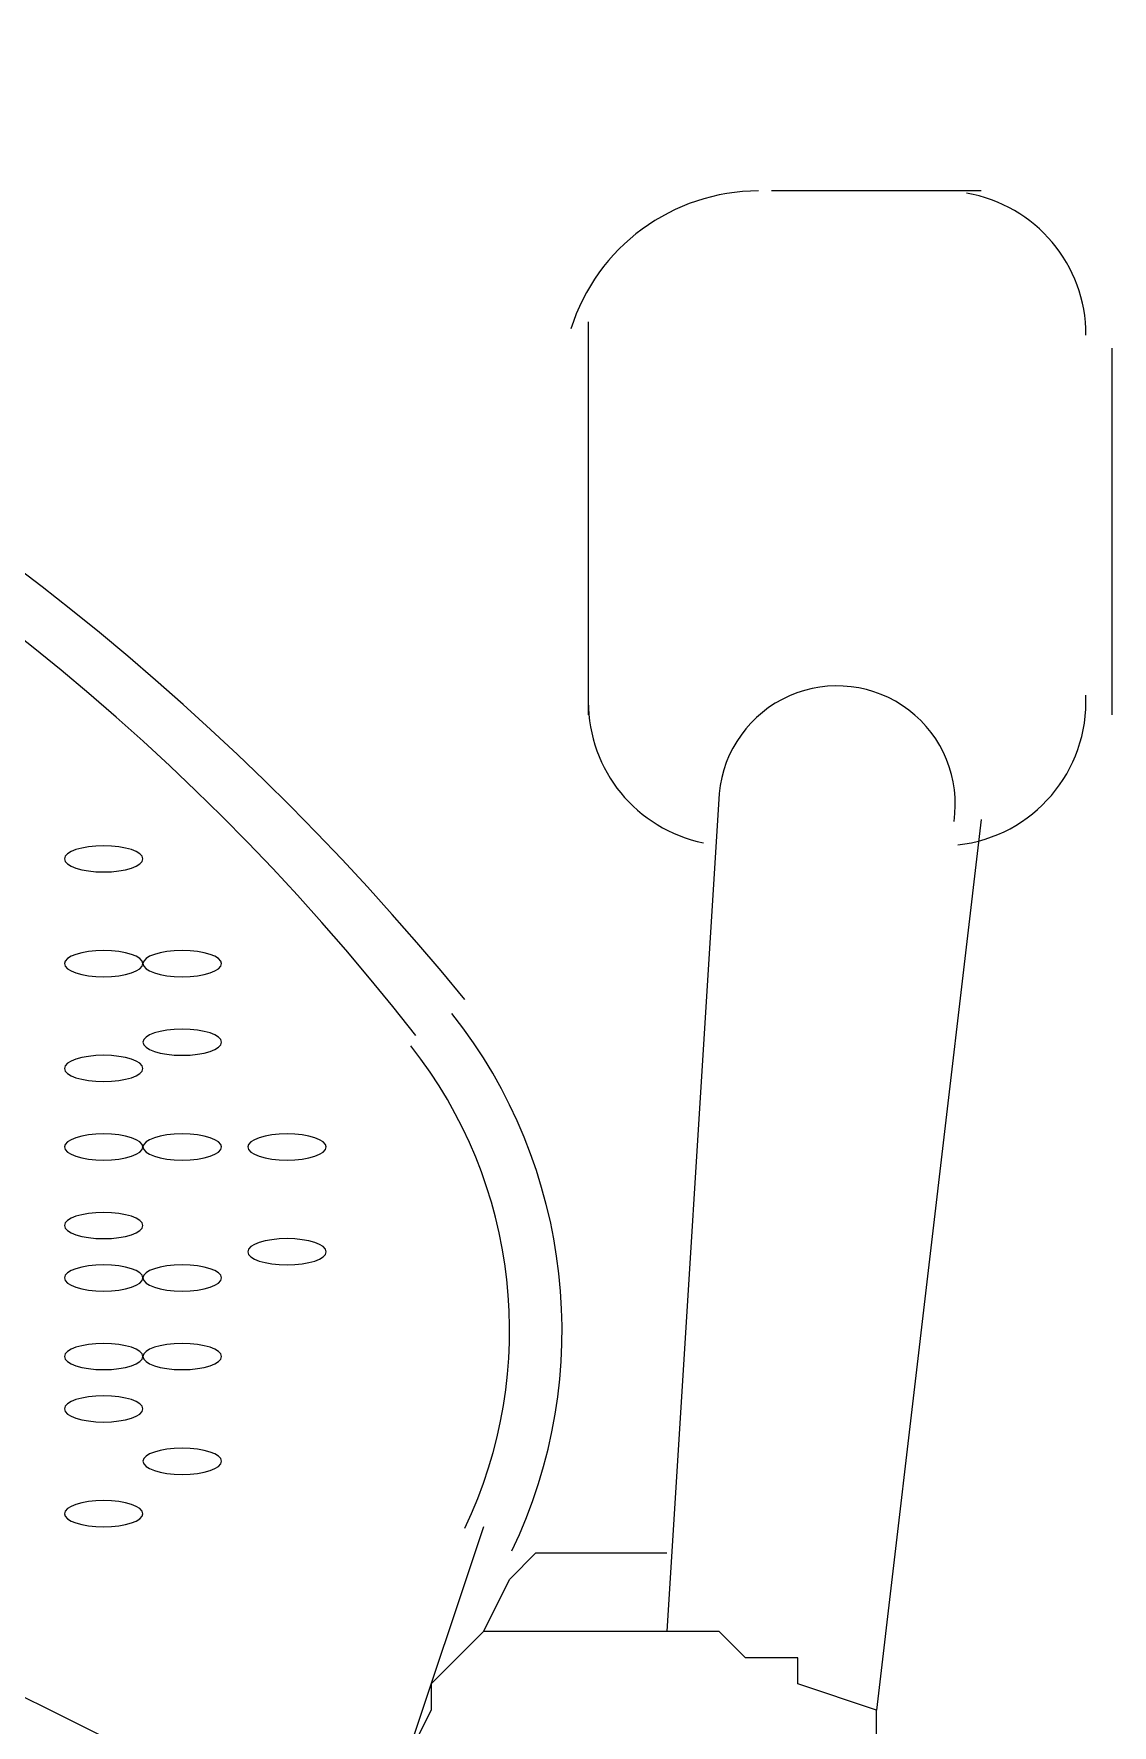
# Model space of a CAD drawing. Header units: metres. Extents: x 29 to 86.9, y -23.2 to 39.7.
# Drawn here: x 77.0581 to 77.1588, y -17.1055 to -16.9476 of the extents above; entities that cross this region are included whole.
import ezdxf

# ---------------------------------------------------------------- set-up
doc = ezdxf.new("R2010")
doc.units = ezdxf.units.M
doc.header["$LTSCALE"] = 100
doc.layers.get('0').update_dxf_attribs({"color": 254})
doc.layers.add('Arqui', color=8, linetype='Continuous', lineweight=0)

# ---------------------------------------------------------------- blocks, each defined once
blk = doc.blocks.new('A$C9582355f')
at = {"layer": 'Arqui'}
for points in [[(48.11571848278157, 6.126214199186052, 0.2278580694967297), (47.92326697980553, 6.21636923779397, 0.2278580694965755), (47.73033418274957, 6.126214199186052)], [(48.1111286051576, 6.122865414649823, 0.2538010257352884), (47.92149355296561, 6.205849049185872, 0.2538010257353798), (47.73247846037356, 6.122865414649823)], [(48.16138431562155, 6.14284968396214, 1.027903157946379), (48.13946193276553, 6.145461511393933), (48.13457073276555, 6.067202311393885)], [(48.12098584051756, 6.012627475682166, 0.2305320559248004), (48.08855637746962, 6.053867237186296, 0.06904277544373717), (47.99707929641357, 6.088229262265941, 0.03702395519691475), (47.93516849220561, 6.093928121666067)], [(48.10892269841355, 6.01054424023414, 0.2302038230464525), (48.08281114949358, 6.043060791098014, 0.06904268617277604), (47.9944504720616, 6.076287177361792, -0.06904268617277604), (48.08302051730954, 6.043500045313976, 0.06904268617277604), (47.9944504720616, 6.076287177361792)]]:
    blk.add_lwpolyline(points, format="xyb", dxfattribs=at)
for points in [[(48.16391793276551, 6.201710311393981), (48.14435313276562, 6.201710311393981)], [(48.12723393276559, 6.189482311393931), (48.12723393276559, 6.152798311394235)], [(48.17614593276556, 6.152798311394235), (48.17614593276556, 6.18703671139383)], [(48.16391793276551, 6.143015911393832), (48.15413553276557, 6.059865511394037)], [(48.11745153276553, 6.076984711393834), (48.11011473276557, 6.054974311393835)], [(48.11745153276553, 6.067202311393885), (48.11989713276552, 6.072093511394087), (48.12234273276562, 6.074539111394188), (48.1247883327656, 6.074539111394188), (48.12967953276558, 6.074539111394188), (48.13457073276555, 6.074539111394188)], [(48.15413553276557, 6.057419911393936), (48.15413553276557, 6.059865511394037), (48.1467987327656, 6.062311111394138), (48.1467987327656, 6.064756711394239), (48.14190753276552, 6.064756711394239), (48.13946193276553, 6.067202311393885), (48.13701633276554, 6.067202311393885), (48.13457073276555, 6.067202311393885), (48.12723393276559, 6.067202311393885), (48.12234273276562, 6.067202311393885), (48.11745153276553, 6.067202311393885), (48.11500593276554, 6.064756711394239), (48.11256033276555, 6.062311111394138), (48.11256033276555, 6.059865511394037), (48.11011473276557, 6.054974311393835)]]:
    blk.add_lwpolyline(points, dxfattribs=at)
for centre, radius, start, end in [((48.1431303422026, 6.18336830699991), 0.01834200439388821, 90.0000294788293, 162.6965617064928), ((48.16024951452522, 6.188259508762712), 0.01345081824031728, 1.120880149911049e-05, 80.12319912211953), ((48.16024953609457, 6.154021101220223), 0.01345079319713761, 276.3006312854295, 2.603836017841997), ((48.14068471822117, 6.154021108974575), 0.01345078545554145, 179.9999896944508, 258.4259825839476), ((48.07709916150606, 6.095326725158884), 0.04768917459604604, 334.412810053491, 38.34228155470902), ((48.07709911885019, 6.095326730128818), 0.04279800939906833, 334.4128314598149, 38.34226118644265)]:
    blk.add_arc(centre, radius, start, end, dxfattribs=at)
for points in [[(48.08199033276554, 6.140570311394185), (48.0799643243576, 6.140570311394185), (48.07832193276562, 6.140022839378162), (48.07832193276562, 6.139347511394135)], [(48.08565873276558, 6.139347511394135), (48.08565873276558, 6.140022839378162), (48.08401634117359, 6.140570311394185), (48.08199033276554, 6.140570311394185)], [(48.07832193276562, 6.139347511394135), (48.07832193276562, 6.138672183410108), (48.0799643243576, 6.138124711394084), (48.08199033276554, 6.138124711394084)], [(48.08199033276554, 6.138124711394084), (48.08401634117359, 6.138124711394084), (48.08565873276558, 6.138672183410108), (48.08565873276558, 6.139347511394135)], [(48.08199033276554, 6.130787911394236), (48.0799643243576, 6.130787911394236), (48.07832193276562, 6.130240439378213), (48.07832193276562, 6.129565111394186)], [(48.08565873276558, 6.129565111394186), (48.08565873276558, 6.130240439378213), (48.08401634117359, 6.130787911394236), (48.08199033276554, 6.130787911394236)], [(48.08932713276562, 6.130787911394236), (48.08730112435757, 6.130787911394236), (48.08565873276558, 6.130240439378213), (48.08565873276558, 6.129565111394186)], [(48.09299553276554, 6.129565111394186), (48.09299553276554, 6.130240439378213), (48.09135314117356, 6.130787911394236), (48.08932713276562, 6.130787911394236)], [(48.07832193276562, 6.129565111394186), (48.07832193276562, 6.128889783410159), (48.0799643243576, 6.128342311394135), (48.08199033276554, 6.128342311394135)], [(48.08199033276554, 6.128342311394135), (48.08401634117359, 6.128342311394135), (48.08565873276558, 6.128889783410159), (48.08565873276558, 6.129565111394186)], [(48.08565873276558, 6.129565111394186), (48.08565873276558, 6.128889783410159), (48.08730112435757, 6.128342311394135), (48.08932713276562, 6.128342311394135)], [(48.08932713276562, 6.128342311394135), (48.09135314117356, 6.128342311394135), (48.09299553276554, 6.128889783410159), (48.09299553276554, 6.129565111394186)], [(48.08932713276562, 6.123451111393933), (48.08730112435757, 6.123451111393933), (48.08565873276558, 6.12290363937791), (48.08565873276558, 6.122228311393883)], [(48.09299553276554, 6.122228311393883), (48.09299553276554, 6.12290363937791), (48.09135314117356, 6.123451111393933), (48.08932713276562, 6.123451111393933)], [(48.08565873276558, 6.122228311393883), (48.08565873276558, 6.121552983409856), (48.08730112435757, 6.121005511393832), (48.08932713276562, 6.121005511393832)], [(48.08932713276562, 6.121005511393832), (48.09135314117356, 6.121005511393832), (48.09299553276554, 6.121552983409856), (48.09299553276554, 6.122228311393883)], [(48.08199033276554, 6.121005511393832), (48.0799643243576, 6.121005511393832), (48.07832193276562, 6.120458039377809), (48.07832193276562, 6.119782711394237)], [(48.07832193276562, 6.119782711394237), (48.07832193276562, 6.11910738341021), (48.0799643243576, 6.118559911394186), (48.08199033276554, 6.118559911394186)], [(48.08565873276558, 6.119782711394237), (48.08565873276558, 6.120458039377809), (48.08401634117359, 6.121005511393832), (48.08199033276554, 6.121005511393832)], [(48.08199033276554, 6.118559911394186), (48.08401634117359, 6.118559911394186), (48.08565873276558, 6.11910738341021), (48.08565873276558, 6.119782711394237)], [(48.08199033276554, 6.113668711393984), (48.0799643243576, 6.113668711393984), (48.07832193276562, 6.113121239377961), (48.07832193276562, 6.112445911393934)], [(48.08565873276558, 6.112445911393934), (48.08565873276558, 6.113121239377961), (48.08401634117359, 6.113668711393984), (48.08199033276554, 6.113668711393984)], [(48.08932713276562, 6.113668711393984), (48.08730112435757, 6.113668711393984), (48.08565873276558, 6.113121239377961), (48.08565873276558, 6.112445911393934)], [(48.09299553276554, 6.112445911393934), (48.09299553276554, 6.113121239377961), (48.09135314117356, 6.113668711393984), (48.08932713276562, 6.113668711393984)], [(48.09910953276557, 6.113668711393984), (48.09708352435752, 6.113668711393984), (48.09544113276553, 6.113121239377961), (48.09544113276553, 6.112445911393934)], [(48.1027779327656, 6.112445911393934), (48.1027779327656, 6.113121239377961), (48.10113554117362, 6.113668711393984), (48.09910953276557, 6.113668711393984)], [(48.07832193276562, 6.112445911393934), (48.07832193276562, 6.111770583409907), (48.0799643243576, 6.111223111393883), (48.08199033276554, 6.111223111393883)], [(48.08199033276554, 6.111223111393883), (48.08401634117359, 6.111223111393883), (48.08565873276558, 6.111770583409907), (48.08565873276558, 6.112445911393934)], [(48.08565873276558, 6.112445911393934), (48.08565873276558, 6.111770583409907), (48.08730112435757, 6.111223111393883), (48.08932713276562, 6.111223111393883)], [(48.08932713276562, 6.111223111393883), (48.09135314117356, 6.111223111393883), (48.09299553276554, 6.111770583409907), (48.09299553276554, 6.112445911393934)], [(48.09544113276553, 6.112445911393934), (48.09544113276553, 6.111770583409907), (48.09708352435752, 6.111223111393883), (48.09910953276557, 6.111223111393883)], [(48.09910953276557, 6.111223111393883), (48.10113554117362, 6.111223111393883), (48.1027779327656, 6.111770583409907), (48.1027779327656, 6.112445911393934)], [(48.08199033276554, 6.106331911394136), (48.0799643243576, 6.106331911394136), (48.07832193276562, 6.105784439378112), (48.07832193276562, 6.105109111394086)], [(48.08565873276558, 6.105109111394086), (48.08565873276558, 6.105784439378112), (48.08401634117359, 6.106331911394136), (48.08199033276554, 6.106331911394136)], [(48.07832193276562, 6.105109111394086), (48.07832193276562, 6.104433783410059), (48.0799643243576, 6.103886311394035), (48.08199033276554, 6.103886311394035)], [(48.08199033276554, 6.103886311394035), (48.08401634117359, 6.103886311394035), (48.08565873276558, 6.104433783410059), (48.08565873276558, 6.105109111394086)], [(48.09910953276557, 6.103886311394035), (48.09708352435752, 6.103886311394035), (48.09544113276553, 6.103338839378011), (48.09544113276553, 6.102663511393985)], [(48.1027779327656, 6.102663511393985), (48.1027779327656, 6.103338839378011), (48.10113554117362, 6.103886311394035), (48.09910953276557, 6.103886311394035)], [(48.09544113276553, 6.102663511393985), (48.09544113276553, 6.101988183409958), (48.09708352435752, 6.101440711393934), (48.09910953276557, 6.101440711393934)], [(48.09910953276557, 6.101440711393934), (48.10113554117362, 6.101440711393934), (48.1027779327656, 6.101988183409958), (48.1027779327656, 6.102663511393985)], [(48.08199033276554, 6.101440711393934), (48.0799643243576, 6.101440711393934), (48.07832193276562, 6.100893239377911), (48.07832193276562, 6.100217911393884)], [(48.08565873276558, 6.100217911393884), (48.08565873276558, 6.100893239377911), (48.08401634117359, 6.101440711393934), (48.08199033276554, 6.101440711393934)], [(48.08932713276562, 6.101440711393934), (48.08730112435757, 6.101440711393934), (48.08565873276558, 6.100893239377911), (48.08565873276558, 6.100217911393884)], [(48.09299553276554, 6.100217911393884), (48.09299553276554, 6.100893239377911), (48.09135314117356, 6.101440711393934), (48.08932713276562, 6.101440711393934)], [(48.07832193276562, 6.100217911393884), (48.07832193276562, 6.099542583409857), (48.0799643243576, 6.098995111393833), (48.08199033276554, 6.098995111393833)], [(48.08199033276554, 6.098995111393833), (48.08401634117359, 6.098995111393833), (48.08565873276558, 6.099542583409857), (48.08565873276558, 6.100217911393884)], [(48.08565873276558, 6.100217911393884), (48.08565873276558, 6.099542583409857), (48.08730112435757, 6.098995111393833), (48.08932713276562, 6.098995111393833)], [(48.08932713276562, 6.098995111393833), (48.09135314117356, 6.098995111393833), (48.09299553276554, 6.099542583409857), (48.09299553276554, 6.100217911393884)], [(48.08199033276554, 6.094103911394086), (48.0799643243576, 6.094103911394086), (48.07832193276562, 6.093556439378062), (48.07832193276562, 6.092881111394036)], [(48.07832193276562, 6.092881111394036), (48.07832193276562, 6.092205783410009), (48.0799643243576, 6.091658311393985), (48.08199033276554, 6.091658311393985)], [(48.08565873276558, 6.092881111394036), (48.08565873276558, 6.093556439378062), (48.08401634117359, 6.094103911394086), (48.08199033276554, 6.094103911394086)], [(48.08199033276554, 6.091658311393985), (48.08401634117359, 6.091658311393985), (48.08565873276558, 6.092205783410009), (48.08565873276558, 6.092881111394036)], [(48.08932713276562, 6.094103911394086), (48.08730112435757, 6.094103911394086), (48.08565873276558, 6.093556439378062), (48.08565873276558, 6.092881111394036)], [(48.08565873276558, 6.092881111394036), (48.08565873276558, 6.092205783410009), (48.08730112435757, 6.091658311393985), (48.08932713276562, 6.091658311393985)], [(48.09299553276554, 6.092881111394036), (48.09299553276554, 6.093556439378062), (48.09135314117356, 6.094103911394086), (48.08932713276562, 6.094103911394086)], [(48.08932713276562, 6.091658311393985), (48.09135314117356, 6.091658311393985), (48.09299553276554, 6.092205783410009), (48.09299553276554, 6.092881111394036)], [(48.08199033276554, 6.089212711393884), (48.0799643243576, 6.089212711393884), (48.07832193276562, 6.08866523937786), (48.07832193276562, 6.087989911393834)], [(48.07832193276562, 6.087989911393834), (48.07832193276562, 6.087314583409807), (48.0799643243576, 6.086767111394238), (48.08199033276554, 6.086767111394238)], [(48.08565873276558, 6.087989911393834), (48.08565873276558, 6.08866523937786), (48.08401634117359, 6.089212711393884), (48.08199033276554, 6.089212711393884)], [(48.08199033276554, 6.086767111394238), (48.08401634117359, 6.086767111394238), (48.08565873276558, 6.087314583409807), (48.08565873276558, 6.087989911393834)], [(48.08932713276562, 6.084321511394137), (48.08730112435757, 6.084321511394137), (48.08565873276558, 6.083774039378113), (48.08565873276558, 6.083098711394086)], [(48.09299553276554, 6.083098711394086), (48.09299553276554, 6.083774039378113), (48.09135314117356, 6.084321511394137), (48.08932713276562, 6.084321511394137)], [(48.08565873276558, 6.083098711394086), (48.08565873276558, 6.08242338341006), (48.08730112435757, 6.081875911394036), (48.08932713276562, 6.081875911394036)], [(48.08932713276562, 6.081875911394036), (48.09135314117356, 6.081875911394036), (48.09299553276554, 6.08242338341006), (48.09299553276554, 6.083098711394086)], [(48.08199033276554, 6.079430311393935), (48.0799643243576, 6.079430311393935), (48.07832193276562, 6.078882839377911), (48.07832193276562, 6.078207511393884)], [(48.08565873276558, 6.078207511393884), (48.08565873276558, 6.078882839377911), (48.08401634117359, 6.079430311393935), (48.08199033276554, 6.079430311393935)], [(48.07832193276562, 6.078207511393884), (48.07832193276562, 6.077532183409858), (48.0799643243576, 6.076984711393834), (48.08199033276554, 6.076984711393834)], [(48.08199033276554, 6.076984711393834), (48.08401634117359, 6.076984711393834), (48.08565873276558, 6.077532183409858), (48.08565873276558, 6.078207511393884)]]:
    blk.add_open_spline(points, degree=3, dxfattribs=at)

msp = doc.modelspace()

# ---------------------------------------------------------------- block references
msp.add_blockref('A$C9582355f', (28.98266172889876, -23.16396569870889))

doc.saveas('drawing.dxf')
